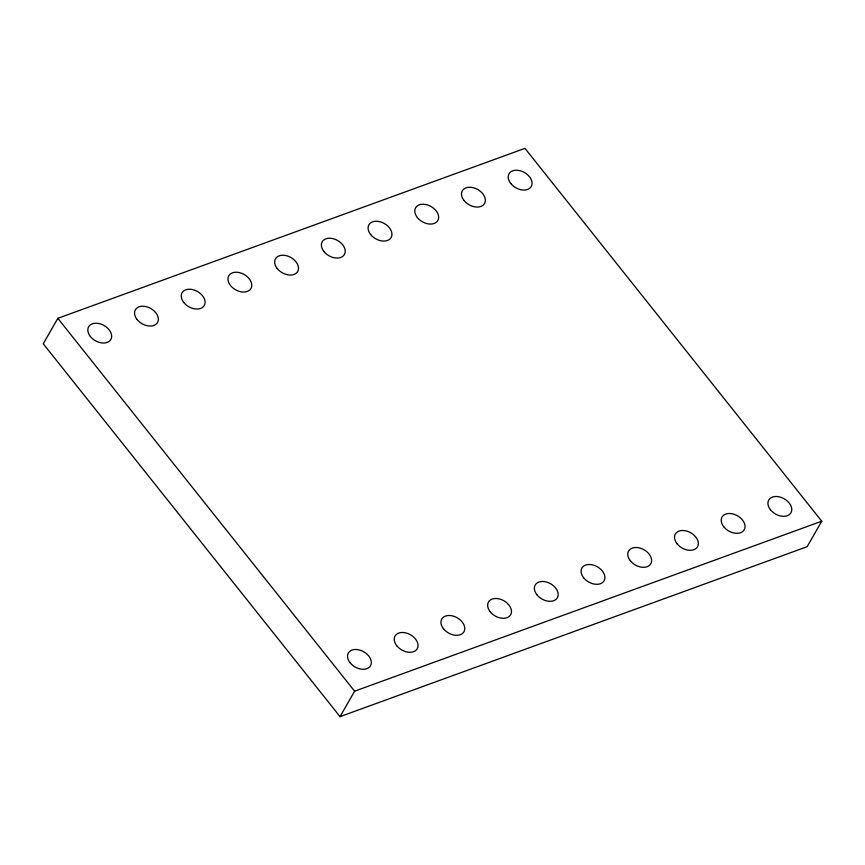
<?xml version="1.0" encoding="UTF-8"?>
<svg xmlns="http://www.w3.org/2000/svg" width="865" height="865" viewBox="0 0 865 865"><rect width="100%" height="100%" fill="white"/><g stroke="black" fill="none" stroke-linecap="round" stroke-linejoin="round"><path stroke-width="1.3" d="M57.825 318.331L43.25 343.783L340.042 716.642L807.175 546.669L821.75 521.217L524.958 148.358L57.825 318.331L354.618 691.189L340.042 716.642M354.618 691.189L821.75 521.217M770.499 509.809A12.802 8.78 29.8 0 0 790.945 512.783A12.802 8.78 29.8 0 0 778.089 496.64A12.802 8.78 29.8 0 0 770.499 509.809M723.789 526.807A12.802 8.78 29.8 0 0 744.224 529.78A12.802 8.78 29.8 0 0 731.379 513.637A12.802 8.78 29.8 0 0 723.789 526.807M677.079 543.804A12.802 8.78 29.8 0 0 697.514 546.777A12.802 8.78 29.8 0 0 684.669 530.634A12.802 8.78 29.8 0 0 677.079 543.804M630.358 560.801A12.802 8.78 29.8 0 0 650.804 563.775A12.802 8.78 29.8 0 0 637.948 547.632A12.802 8.78 29.8 0 0 630.358 560.801M583.648 577.798A12.802 8.78 29.8 0 0 604.094 580.772A12.802 8.78 29.8 0 0 591.238 564.629A12.802 8.78 29.8 0 0 583.648 577.798M536.938 594.796A12.802 8.78 29.8 0 0 557.374 597.769A12.802 8.78 29.8 0 0 544.528 581.626A12.802 8.78 29.8 0 0 536.938 594.796M490.228 611.793A12.802 8.78 29.8 0 0 510.664 614.766A12.802 8.78 29.8 0 0 497.808 598.623A12.802 8.78 29.8 0 0 490.228 611.793M443.507 628.79A12.802 8.78 29.8 0 0 463.954 631.764A12.802 8.78 29.8 0 0 451.098 615.62A12.802 8.78 29.8 0 0 443.507 628.79M396.797 645.787A12.802 8.78 29.8 0 0 417.233 648.761A12.802 8.78 29.8 0 0 404.387 632.618A12.802 8.78 29.8 0 0 396.797 645.787M350.087 662.785A12.802 8.78 29.8 0 0 370.523 665.758A12.802 8.78 29.8 0 0 357.678 649.615A12.802 8.78 29.8 0 0 350.087 662.785M510.804 183.564A12.802 8.78 29.8 0 0 531.251 186.537A12.802 8.78 29.8 0 0 518.394 170.383A12.802 8.78 29.8 0 0 510.804 183.564M464.094 200.561A12.802 8.78 29.8 0 0 484.53 203.535A12.802 8.78 29.8 0 0 471.685 187.381A12.802 8.78 29.8 0 0 464.094 200.561M417.384 217.558A12.802 8.78 29.8 0 0 437.82 220.532A12.802 8.78 29.8 0 0 424.975 204.378A12.802 8.78 29.8 0 0 417.384 217.558M370.663 234.556A12.802 8.78 29.8 0 0 391.11 237.529A12.802 8.78 29.8 0 0 378.254 221.375A12.802 8.78 29.8 0 0 370.663 234.556M323.953 251.542A12.802 8.78 29.8 0 0 344.4 254.526A12.802 8.78 29.8 0 0 331.544 238.372A12.802 8.78 29.8 0 0 323.953 251.542M277.243 268.539A12.802 8.78 29.8 0 0 297.679 271.513A12.802 8.78 29.8 0 0 284.834 255.37A12.802 8.78 29.8 0 0 277.243 268.539M230.533 285.536A12.802 8.78 29.8 0 0 250.969 288.51A12.802 8.78 29.8 0 0 238.113 272.367A12.802 8.78 29.8 0 0 230.533 285.536M183.812 302.534A12.802 8.78 29.8 0 0 204.259 305.507A12.802 8.78 29.8 0 0 191.403 289.364A12.802 8.78 29.8 0 0 183.812 302.534M137.102 319.531A12.802 8.78 29.8 0 0 157.549 322.504A12.802 8.78 29.8 0 0 144.693 306.361A12.802 8.78 29.8 0 0 137.102 319.531M90.392 336.528A12.802 8.78 29.8 0 0 110.828 339.502A12.802 8.78 29.8 0 0 97.983 323.359A12.802 8.78 29.8 0 0 90.392 336.528"/></g></svg>
